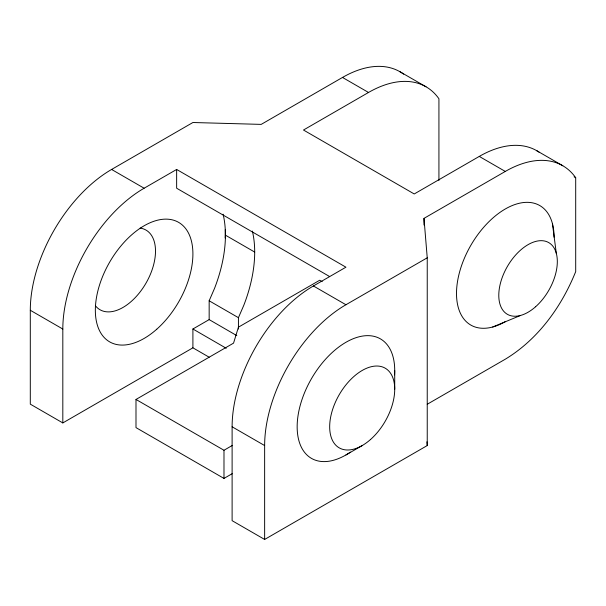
<?xml version="1.0" encoding="UTF-8"?>
<svg xmlns="http://www.w3.org/2000/svg" width="606" height="606" viewBox="0 0 606 606"><rect width="100%" height="100%" fill="white"/><g stroke="black" fill="none" stroke-linecap="round" stroke-linejoin="round"><path stroke-width="0.91" d="M225.167 237.984L225.303 229.538M236.81 335.618L209.161 319.612L209.161 300.788L214.532 288.395A114.981 66.38 -60 0 0 223.091 214.198M238.431 329.043L238.431 317.68L243.801 305.295A114.981 66.38 -60 0 0 252.361 231.091M209.168 357.214L192.905 347.821L62.819 422.927L30.3 404.149L30.3 310.272A114.981 66.38 -60 0 1 111.602 169.453L192.905 122.51L261.201 124.389L342.496 77.447A114.981 66.38 -60 0 1 403.626 74.137M62.819 422.927L62.819 329.043A114.981 66.38 -60 0 1 144.122 188.224L176.641 169.453L345.935 267.193L313.416 285.971A114.981 66.38 -60 0 0 232.113 426.791L232.113 520.668L264.64 539.446L427.238 445.562L427.238 257.808L423.988 218.372L505.29 171.437A114.981 66.38 -60 0 1 575.7 177.725L575.7 271.602C561.55 306.757 538.075 339.36 505.29 359.199L427.238 404.255M438.926 180.436L438.926 98.763A114.981 66.38 -60 0 0 368.516 92.468L303.477 130.025L414.231 193.965L479.27 156.416A114.981 66.38 -60 0 1 538.976 152.098M192.905 347.821L192.905 328.997L209.161 319.612M232.181 473.687L223.985 478.422L135.994 427.616L135.994 399.452L233.552 343.132L238.431 327.172L319.733 280.23L322.18 281.638M264.64 539.446L264.64 445.562A114.981 66.38 -60 0 1 345.935 304.742L427.238 257.808M135.994 399.452L223.985 450.258L232.181 445.524M345.935 454.954L362.199 445.562M492.663 327.013L520.478 315.476M399.99 71.758L426.003 86.779M536.764 150.72L562.777 165.741M574.071 176.785L575.7 177.725M342.496 77.447L368.516 92.468M479.27 156.416L505.29 171.437M329.581 276.525L176.641 188.224L176.641 169.453M111.602 169.453L144.122 188.224M225.424 235.166L254.694 252.066M313.416 285.971L345.935 304.742M209.161 300.788L238.431 317.68M30.3 310.272L62.819 329.043M232.113 426.791L264.64 445.562M192.905 328.997L226.235 348.276M552.407 223.531L556.323 253.391M426.935 441.812L427.238 445.562M423.988 218.372L423.988 224.985M394.718 370.463L394.718 389.234M223.985 450.258L223.985 478.422M505.29 321.642A68.986 39.829 -60 0 1 456.507 293.478A68.986 39.829 -60 0 1 505.29 208.987A68.986 39.829 -60 0 1 554.073 237.151M140.153 228.098A45.988 26.55 -60 0 1 145.978 283.176A45.988 26.55 -60 0 1 95.362 305.674M350.427 452.121A68.986 39.829 -60 0 1 297.19 428.79A68.986 39.829 -60 0 1 346.935 341.731A68.986 39.829 -60 0 1 394.574 374.864M535.628 306.727A41.39 23.899 -60 0 0 548.748 242.612A41.39 23.899 -60 0 0 499.783 286.032A41.39 23.899 -60 0 0 535.628 306.727M156.749 329.225A68.986 39.829 -60 0 0 178.618 222.364A68.986 39.829 -60 0 0 97.005 294.728A68.986 39.829 -60 0 0 156.749 329.225M370.614 439.426A45.988 26.55 -60 0 0 385.196 368.183A45.988 26.55 -60 0 0 330.785 416.428A45.988 26.55 -60 0 0 370.614 439.426"/></g></svg>
